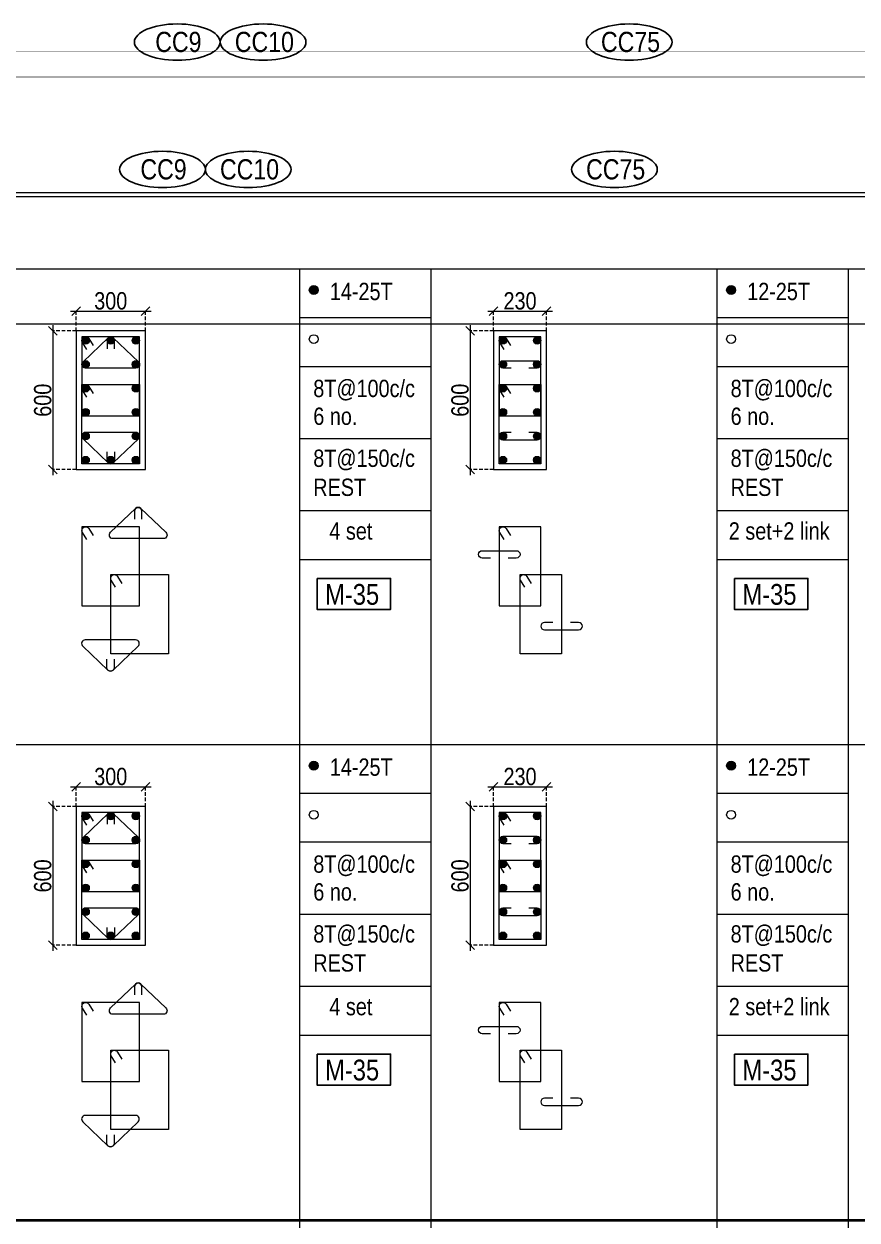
# Model space of a CAD drawing. Header units: millimetres. Extents: x 1112055 to 3390982, y -148532 to 766891.
# Drawn here: x 2549825 to 2564266, y 632943 to 653664 of the extents above; entities that cross this region are included whole.
import ezdxf
from ezdxf.enums import TextEntityAlignment as Align

# ---------------------------------------------------------------- set-up
doc = ezdxf.new("R2010")
doc.units = ezdxf.units.MM
doc.header["$PDMODE"] = 35
doc.header["$PDSIZE"] = -25
doc.linetypes.add('DASHED2', pattern=[0.375, 0.25, -0.125])
doc.linetypes.add('Hidden', pattern=[9.525, 6.35, -3.175])
for name, color, linetype, lineweight in [('B COL. SIZE DIM', 220, 'Continuous', 25), ('B COLSCH', 204, 'Continuous', 20), ('B COLUMN', 1, 'Hidden', 9), ('B STEEL', 34, 'Continuous', 15), ('B TITLE BLOCK', 250, 'Continuous', 0)]:
    doc.layers.add(name, color=color, linetype=linetype, lineweight=lineweight)
doc.layers.add('B TEXT', color=7, linetype='Continuous')
doc.styles.add('dim inside', font='romans.shx', dxfattribs={"width": 0.8, "height": 125})
doc.styles.add('SWINC', font='swissc.ttf')
doc.dimstyles.new('dim inside', dxfattribs={"dimtxt": 125, "dimasz": 100, "dimexe": 0, "dimexo": 0, "dimgap": 10, "dimtad": 0, "dimdec": 0, "dimzin": 0, "dimdsep": 46, "dimtxsty": 'dim inside', "dimblk": 'SMALL', "dimcen": 0.09, "dimadec": 0, "dimazin": 0, "dimtfac": 1, "dimtdec": 0, "dimtofl": 0, "dimtmove": 0, "dimatfit": 3, "dimfxl": 1, "dimtolj": 1, "dimtzin": 0, "dimarcsym": 2})

# ---------------------------------------------------------------- blocks, each defined once
blk = doc.blocks.new('_Oblique')
at = {"color": 0, "linetype": 'ByBlock', "lineweight": -2}
blk.add_line((-0.5, -0.5), (0.5, 0.5), dxfattribs=at)
blk = doc.blocks.new('*D5315')
at = {"layer": 'B COL. SIZE DIM', "color": 250, "lineweight": 9, "ltscale": 250, "transparency": 16777216}
blk.add_line((2550630, 640450), (2552030, 640450), dxfattribs=at)
at = {"layer": 'B COL. SIZE DIM', "color": 250, "linetype": 'DASHED2', "lineweight": 9, "ltscale": 250, "transparency": 16777216}
for p, q in [((2550730, 640105), (2550730, 640450)), ((2551930, 640105), (2551930, 640450))]:
    blk.add_line(p, q, dxfattribs=at)
at = {"layer": 'Defpoints', "color": 0, "lineweight": 40, "transparency": 16777216}
for p in [(2551930, 640450), (2550730, 640105), (2551930, 640105)]:
    blk.add_point(p, dxfattribs=at)
at = {"layer": 'B COL. SIZE DIM', "color": 250, "lineweight": 9, "transparency": 16777216, "xscale": 150, "yscale": 150, "zscale": 150, "rotation": 180}
blk.add_blockref('_Oblique', (2550730, 640450), dxfattribs=at)
at = {"layer": 'B COL. SIZE DIM', "color": 250, "lineweight": 9, "transparency": 16777216, "xscale": 150, "yscale": 150, "zscale": 150}
blk.add_blockref('_Oblique', (2551930, 640450), dxfattribs=at)
at = {"layer": 'B COL. SIZE DIM', "color": 6, "transparency": 16777216, "insert": (2551330, 640625), "char_height": 300, "attachment_point": 5, "style": 'SWINC'}
blk.add_mtext('\\A1;300', dxfattribs=at)
blk = doc.blocks.new('*D5316')
at = {"layer": 'B COL. SIZE DIM', "color": 250, "lineweight": 9, "ltscale": 250, "transparency": 16777216}
blk.add_line((2550327, 640205), (2550327, 637605), dxfattribs=at)
at = {"layer": 'B COL. SIZE DIM', "color": 250, "linetype": 'DASHED2', "lineweight": 9, "ltscale": 250, "transparency": 16777216}
for p, q in [((2550730, 640105), (2550327, 640105)), ((2550730, 637705), (2550327, 637705))]:
    blk.add_line(p, q, dxfattribs=at)
at = {"layer": 'Defpoints', "color": 0, "lineweight": 40, "transparency": 16777216}
for p in [(2550730, 640105), (2550327, 637705), (2550730, 637705)]:
    blk.add_point(p, dxfattribs=at)
at = {"layer": 'B COL. SIZE DIM', "color": 250, "lineweight": 9, "transparency": 16777216, "xscale": 150, "yscale": 150, "zscale": 150}
for p, rotation in [((2550327, 640105), 90), ((2550327, 637705), 270)]:
    blk.add_blockref('_Oblique', p, dxfattribs=dict(at, rotation=rotation))
at = {"layer": 'B COL. SIZE DIM', "color": 6, "transparency": 16777216, "insert": (2550152, 638905), "char_height": 300, "attachment_point": 5, "rotation": 90, "style": 'SWINC'}
blk.add_mtext('\\A1;600', dxfattribs=at)
blk = doc.blocks.new('*D5317')
at = {"layer": 'B COL. SIZE DIM', "color": 250, "lineweight": 9, "ltscale": 250, "transparency": 16777216}
blk.add_line((2550630, 648690), (2552030, 648690), dxfattribs=at)
at = {"layer": 'B COL. SIZE DIM', "color": 250, "linetype": 'DASHED2', "lineweight": 9, "ltscale": 250, "transparency": 16777216}
for p, q in [((2550730, 648345), (2550730, 648690)), ((2551930, 648345), (2551930, 648690))]:
    blk.add_line(p, q, dxfattribs=at)
at = {"layer": 'Defpoints', "color": 0, "lineweight": 40, "transparency": 16777216}
for p in [(2551930, 648690), (2550730, 648345), (2551930, 648345)]:
    blk.add_point(p, dxfattribs=at)
at = {"layer": 'B COL. SIZE DIM', "color": 250, "lineweight": 9, "transparency": 16777216, "xscale": 150, "yscale": 150, "zscale": 150, "rotation": 180}
blk.add_blockref('_Oblique', (2550730, 648690), dxfattribs=at)
at = {"layer": 'B COL. SIZE DIM', "color": 250, "lineweight": 9, "transparency": 16777216, "xscale": 150, "yscale": 150, "zscale": 150}
blk.add_blockref('_Oblique', (2551930, 648690), dxfattribs=at)
at = {"layer": 'B COL. SIZE DIM', "color": 6, "transparency": 16777216, "insert": (2551330, 648865), "char_height": 300, "attachment_point": 5, "style": 'SWINC'}
blk.add_mtext('\\A1;300', dxfattribs=at)
blk = doc.blocks.new('*D5318')
at = {"layer": 'B COL. SIZE DIM', "color": 250, "lineweight": 9, "ltscale": 250, "transparency": 16777216}
blk.add_line((2550327, 648445), (2550327, 645845), dxfattribs=at)
at = {"layer": 'B COL. SIZE DIM', "color": 250, "linetype": 'DASHED2', "lineweight": 9, "ltscale": 250, "transparency": 16777216}
for p, q in [((2550730, 648345), (2550327, 648345)), ((2550730, 645945), (2550327, 645945))]:
    blk.add_line(p, q, dxfattribs=at)
at = {"layer": 'Defpoints', "color": 0, "lineweight": 40, "transparency": 16777216}
for p in [(2550730, 648345), (2550327, 645945), (2550730, 645945)]:
    blk.add_point(p, dxfattribs=at)
at = {"layer": 'B COL. SIZE DIM', "color": 250, "lineweight": 9, "transparency": 16777216, "xscale": 150, "yscale": 150, "zscale": 150}
for p, rotation in [((2550327, 648345), 90), ((2550327, 645945), 270)]:
    blk.add_blockref('_Oblique', p, dxfattribs=dict(at, rotation=rotation))
at = {"layer": 'B COL. SIZE DIM', "color": 6, "transparency": 16777216, "insert": (2550152, 647145), "char_height": 300, "attachment_point": 5, "rotation": 90, "style": 'SWINC'}
blk.add_mtext('\\A1;600', dxfattribs=at)
blk = doc.blocks.new('*D5319')
at = {"layer": 'B COL. SIZE DIM', "color": 250, "lineweight": 9, "ltscale": 250, "transparency": 16777216}
blk.add_line((2557864, 640450), (2558984, 640450), dxfattribs=at)
at = {"layer": 'B COL. SIZE DIM', "color": 250, "linetype": 'DASHED2', "lineweight": 9, "ltscale": 250, "transparency": 16777216}
for p, q in [((2557964, 640105), (2557964, 640450)), ((2558884, 640105), (2558884, 640450))]:
    blk.add_line(p, q, dxfattribs=at)
at = {"layer": 'Defpoints', "color": 0, "lineweight": 40, "transparency": 16777216}
for p in [(2558884, 640450), (2557964, 640105), (2558884, 640105)]:
    blk.add_point(p, dxfattribs=at)
at = {"layer": 'B COL. SIZE DIM', "color": 250, "lineweight": 9, "transparency": 16777216, "xscale": 150, "yscale": 150, "zscale": 150, "rotation": 180}
blk.add_blockref('_Oblique', (2557964, 640450), dxfattribs=at)
at = {"layer": 'B COL. SIZE DIM', "color": 250, "lineweight": 9, "transparency": 16777216, "xscale": 150, "yscale": 150, "zscale": 150}
blk.add_blockref('_Oblique', (2558884, 640450), dxfattribs=at)
at = {"layer": 'B COL. SIZE DIM', "color": 6, "transparency": 16777216, "insert": (2558424, 640625), "char_height": 300, "attachment_point": 5, "style": 'SWINC'}
blk.add_mtext('\\A1;230', dxfattribs=at)
blk = doc.blocks.new('*D5320')
at = {"layer": 'B COL. SIZE DIM', "color": 250, "lineweight": 9, "ltscale": 250, "transparency": 16777216}
blk.add_line((2557560, 640205), (2557560, 637605), dxfattribs=at)
at = {"layer": 'B COL. SIZE DIM', "color": 250, "linetype": 'DASHED2', "lineweight": 9, "ltscale": 250, "transparency": 16777216}
for p, q in [((2557964, 640105), (2557560, 640105)), ((2557964, 637705), (2557560, 637705))]:
    blk.add_line(p, q, dxfattribs=at)
at = {"layer": 'Defpoints', "color": 0, "lineweight": 40, "transparency": 16777216}
for p in [(2557964, 640105), (2557560, 637705), (2557964, 637705)]:
    blk.add_point(p, dxfattribs=at)
at = {"layer": 'B COL. SIZE DIM', "color": 250, "lineweight": 9, "transparency": 16777216, "xscale": 150, "yscale": 150, "zscale": 150}
for p, rotation in [((2557560, 640105), 90), ((2557560, 637705), 270)]:
    blk.add_blockref('_Oblique', p, dxfattribs=dict(at, rotation=rotation))
at = {"layer": 'B COL. SIZE DIM', "color": 6, "transparency": 16777216, "insert": (2557385, 638905), "char_height": 300, "attachment_point": 5, "rotation": 90, "style": 'SWINC'}
blk.add_mtext('\\A1;600', dxfattribs=at)
blk = doc.blocks.new('*D5417')
at = {"layer": 'B COL. SIZE DIM', "color": 250, "lineweight": 9, "ltscale": 250, "transparency": 16777216}
blk.add_line((2557864, 648690), (2558984, 648690), dxfattribs=at)
at = {"layer": 'B COL. SIZE DIM', "color": 250, "linetype": 'DASHED2', "lineweight": 9, "ltscale": 250, "transparency": 16777216}
for p, q in [((2557964, 648345), (2557964, 648690)), ((2558884, 648345), (2558884, 648690))]:
    blk.add_line(p, q, dxfattribs=at)
at = {"layer": 'Defpoints', "color": 0, "lineweight": 40, "transparency": 16777216}
for p in [(2558884, 648690), (2557964, 648345), (2558884, 648345)]:
    blk.add_point(p, dxfattribs=at)
at = {"layer": 'B COL. SIZE DIM', "color": 250, "lineweight": 9, "transparency": 16777216, "xscale": 150, "yscale": 150, "zscale": 150, "rotation": 180}
blk.add_blockref('_Oblique', (2557964, 648690), dxfattribs=at)
at = {"layer": 'B COL. SIZE DIM', "color": 250, "lineweight": 9, "transparency": 16777216, "xscale": 150, "yscale": 150, "zscale": 150}
blk.add_blockref('_Oblique', (2558884, 648690), dxfattribs=at)
at = {"layer": 'B COL. SIZE DIM', "color": 6, "transparency": 16777216, "insert": (2558424, 648865), "char_height": 300, "attachment_point": 5, "style": 'SWINC'}
blk.add_mtext('\\A1;230', dxfattribs=at)
blk = doc.blocks.new('*D5418')
at = {"layer": 'B COL. SIZE DIM', "color": 250, "lineweight": 9, "ltscale": 250, "transparency": 16777216}
blk.add_line((2557560, 648445), (2557560, 645845), dxfattribs=at)
at = {"layer": 'B COL. SIZE DIM', "color": 250, "linetype": 'DASHED2', "lineweight": 9, "ltscale": 250, "transparency": 16777216}
for p, q in [((2557964, 648345), (2557560, 648345)), ((2557964, 645945), (2557560, 645945))]:
    blk.add_line(p, q, dxfattribs=at)
at = {"layer": 'Defpoints', "color": 0, "lineweight": 40, "transparency": 16777216}
for p in [(2557964, 648345), (2557560, 645945), (2557964, 645945)]:
    blk.add_point(p, dxfattribs=at)
at = {"layer": 'B COL. SIZE DIM', "color": 250, "lineweight": 9, "transparency": 16777216, "xscale": 150, "yscale": 150, "zscale": 150}
for p, rotation in [((2557560, 648345), 90), ((2557560, 645945), 270)]:
    blk.add_blockref('_Oblique', p, dxfattribs=dict(at, rotation=rotation))
at = {"layer": 'B COL. SIZE DIM', "color": 6, "transparency": 16777216, "insert": (2557385, 647145), "char_height": 300, "attachment_point": 5, "rotation": 90, "style": 'SWINC'}
blk.add_mtext('\\A1;600', dxfattribs=at)

msp = doc.modelspace()

# ---------------------------------------------------------------- hatches: boundary and pattern name
at = {"layer": 'B STEEL', "lineweight": 9, "ltscale": 0.5}
h = msp.add_hatch(color=34, dxfattribs=at)
edge = h.paths.add_edge_path()
edge.add_arc((2554848.8, 649053.9), 76.8, 0, 360)
h = msp.add_hatch(color=34, dxfattribs=at)
edge = h.paths.add_edge_path()
edge.add_arc((2562082.3, 649053.9), 76.8, 0, 360)
h = msp.add_hatch(color=34, dxfattribs=at)
edge = h.paths.add_edge_path()
edge.add_arc((2550894.4, 648180.7), 64, 0, 360)
h = msp.add_hatch(color=34, dxfattribs=at)
edge = h.paths.add_edge_path()
edge.add_arc((2551330.4, 648180.7), 64, 180, 540, ccw=False)
h = msp.add_hatch(color=34, dxfattribs=at)
edge = h.paths.add_edge_path()
edge.add_arc((2551766.4, 648180.7), 64, 180, 540, ccw=False)
h = msp.add_hatch(color=34, dxfattribs=at)
edge = h.paths.add_edge_path()
edge.add_arc((2558128, 648180.7), 64, 0, 360)
h = msp.add_hatch(color=34, dxfattribs=at)
edge = h.paths.add_edge_path()
edge.add_arc((2558719.9, 648180.7), 64, 180, 540, ccw=False)
h = msp.add_hatch(color=34, dxfattribs=at)
edge = h.paths.add_edge_path()
edge.add_arc((2550894.4, 647766.3), 64, 0, 360)
h = msp.add_hatch(color=3, dxfattribs=at)
edge = h.paths.add_edge_path()
edge.add_arc((2551766.4, 647766.3), 64, 180, 540, ccw=False)
h = msp.add_hatch(color=34, dxfattribs=at)
edge = h.paths.add_edge_path()
edge.add_arc((2558128, 647766.3), 64, 0, 360)
h = msp.add_hatch(color=3, dxfattribs=at)
edge = h.paths.add_edge_path()
edge.add_arc((2558719.9, 647766.3), 64, 180, 540, ccw=False)
at = {"layer": 'B STEEL'}
h = msp.add_hatch(color=34, dxfattribs=at)
edge = h.paths.add_edge_path()
edge.add_arc((2550894.4, 647351.9), 64, 0, 360)
h = msp.add_hatch(color=3, dxfattribs=at)
edge = h.paths.add_edge_path()
edge.add_arc((2551766.4, 647351.9), 64, 0, 360)
h = msp.add_hatch(color=34, dxfattribs=at)
edge = h.paths.add_edge_path()
edge.add_arc((2558128, 647351.9), 64, 0, 360)
h = msp.add_hatch(color=3, dxfattribs=at)
edge = h.paths.add_edge_path()
edge.add_arc((2558719.9, 647351.9), 64, 0, 360)
h = msp.add_hatch(color=34, dxfattribs=at)
edge = h.paths.add_edge_path()
edge.add_arc((2550894.4, 646937.5), 64, 0, 360)
h = msp.add_hatch(color=3, dxfattribs=at)
edge = h.paths.add_edge_path()
edge.add_arc((2551766.4, 646937.5), 64, 0, 360)
h = msp.add_hatch(color=34, dxfattribs=at)
edge = h.paths.add_edge_path()
edge.add_arc((2558128, 646937.5), 64, 0, 360)
h = msp.add_hatch(color=3, dxfattribs=at)
edge = h.paths.add_edge_path()
edge.add_arc((2558719.9, 646937.5), 64, 0, 360)
at = {"layer": 'B STEEL', "lineweight": 9, "ltscale": 0.5}
h = msp.add_hatch(color=34, dxfattribs=at)
edge = h.paths.add_edge_path()
edge.add_arc((2550894.4, 646523.2), 64, 0, 360)
h = msp.add_hatch(color=3, dxfattribs=at)
edge = h.paths.add_edge_path()
edge.add_arc((2551766.4, 646523.2), 64, 180, 540, ccw=False)
h = msp.add_hatch(color=34, dxfattribs=at)
edge = h.paths.add_edge_path()
edge.add_arc((2558128, 646523.2), 64, 0, 360)
h = msp.add_hatch(color=3, dxfattribs=at)
edge = h.paths.add_edge_path()
edge.add_arc((2558719.9, 646523.2), 64, 180, 540, ccw=False)
h = msp.add_hatch(color=34, dxfattribs=at)
edge = h.paths.add_edge_path()
edge.add_arc((2550894.4, 646108.8), 64, 0, 360, ccw=False)
h = msp.add_hatch(color=34, dxfattribs=at)
edge = h.paths.add_edge_path()
edge.add_arc((2551330.4, 646108.8), 64, -180, 180)
h = msp.add_hatch(color=34, dxfattribs=at)
edge = h.paths.add_edge_path()
edge.add_arc((2551766.4, 646108.8), 64, -180, 180)
h = msp.add_hatch(color=34, dxfattribs=at)
edge = h.paths.add_edge_path()
edge.add_arc((2558128, 646108.8), 64, 0, 360, ccw=False)
h = msp.add_hatch(color=34, dxfattribs=at)
edge = h.paths.add_edge_path()
edge.add_arc((2558719.9, 646108.8), 64, -180, 180)
h = msp.add_hatch(color=34, dxfattribs=at)
edge = h.paths.add_edge_path()
edge.add_arc((2554848.8, 640814.1), 76.8, 0, 360)
h = msp.add_hatch(color=34, dxfattribs=at)
edge = h.paths.add_edge_path()
edge.add_arc((2562082.3, 640814.1), 76.8, 0, 360)
h = msp.add_hatch(color=34, dxfattribs=at)
edge = h.paths.add_edge_path()
edge.add_arc((2550894.4, 639940.9), 64, 0, 360)
h = msp.add_hatch(color=34, dxfattribs=at)
edge = h.paths.add_edge_path()
edge.add_arc((2551330.4, 639940.9), 64, 180, 540, ccw=False)
h = msp.add_hatch(color=34, dxfattribs=at)
edge = h.paths.add_edge_path()
edge.add_arc((2551766.4, 639940.9), 64, 180, 540, ccw=False)
h = msp.add_hatch(color=34, dxfattribs=at)
edge = h.paths.add_edge_path()
edge.add_arc((2558128, 639940.9), 64, 0, 360)
h = msp.add_hatch(color=34, dxfattribs=at)
edge = h.paths.add_edge_path()
edge.add_arc((2558719.9, 639940.9), 64, 180, 540, ccw=False)
h = msp.add_hatch(color=34, dxfattribs=at)
edge = h.paths.add_edge_path()
edge.add_arc((2550894.4, 639526.5), 64, 0, 360)
h = msp.add_hatch(color=3, dxfattribs=at)
edge = h.paths.add_edge_path()
edge.add_arc((2551766.4, 639526.5), 64, 180, 540, ccw=False)
h = msp.add_hatch(color=34, dxfattribs=at)
edge = h.paths.add_edge_path()
edge.add_arc((2558128, 639526.5), 64, 0, 360)
h = msp.add_hatch(color=3, dxfattribs=at)
edge = h.paths.add_edge_path()
edge.add_arc((2558719.9, 639526.5), 64, 180, 540, ccw=False)
at = {"layer": 'B STEEL'}
h = msp.add_hatch(color=34, dxfattribs=at)
edge = h.paths.add_edge_path()
edge.add_arc((2550894.4, 639112.1), 64, 0, 360)
h = msp.add_hatch(color=3, dxfattribs=at)
edge = h.paths.add_edge_path()
edge.add_arc((2551766.4, 639112.1), 64, 0, 360)
h = msp.add_hatch(color=34, dxfattribs=at)
edge = h.paths.add_edge_path()
edge.add_arc((2558128, 639112.1), 64, 0, 360)
h = msp.add_hatch(color=3, dxfattribs=at)
edge = h.paths.add_edge_path()
edge.add_arc((2558719.9, 639112.1), 64, 0, 360)
h = msp.add_hatch(color=34, dxfattribs=at)
edge = h.paths.add_edge_path()
edge.add_arc((2550894.4, 638697.7), 64, 0, 360)
h = msp.add_hatch(color=3, dxfattribs=at)
edge = h.paths.add_edge_path()
edge.add_arc((2551766.4, 638697.7), 64, 0, 360)
h = msp.add_hatch(color=34, dxfattribs=at)
edge = h.paths.add_edge_path()
edge.add_arc((2558128, 638697.7), 64, 0, 360)
h = msp.add_hatch(color=3, dxfattribs=at)
edge = h.paths.add_edge_path()
edge.add_arc((2558719.9, 638697.7), 64, 0, 360)
at = {"layer": 'B STEEL', "lineweight": 9, "ltscale": 0.5}
h = msp.add_hatch(color=34, dxfattribs=at)
edge = h.paths.add_edge_path()
edge.add_arc((2550894.4, 638283.3), 64, 0, 360)
h = msp.add_hatch(color=3, dxfattribs=at)
edge = h.paths.add_edge_path()
edge.add_arc((2551766.4, 638283.3), 64, 180, 540, ccw=False)
h = msp.add_hatch(color=34, dxfattribs=at)
edge = h.paths.add_edge_path()
edge.add_arc((2558128, 638283.3), 64, 0, 360)
h = msp.add_hatch(color=3, dxfattribs=at)
edge = h.paths.add_edge_path()
edge.add_arc((2558719.9, 638283.3), 64, 180, 540, ccw=False)
h = msp.add_hatch(color=34, dxfattribs=at)
edge = h.paths.add_edge_path()
edge.add_arc((2550894.4, 637868.9), 64, 0, 360, ccw=False)
h = msp.add_hatch(color=34, dxfattribs=at)
edge = h.paths.add_edge_path()
edge.add_arc((2551330.4, 637868.9), 64, -180, 180)
h = msp.add_hatch(color=34, dxfattribs=at)
edge = h.paths.add_edge_path()
edge.add_arc((2551766.4, 637868.9), 64, -180, 180)
h = msp.add_hatch(color=34, dxfattribs=at)
edge = h.paths.add_edge_path()
edge.add_arc((2558128, 637868.9), 64, 0, 360, ccw=False)
h = msp.add_hatch(color=34, dxfattribs=at)
edge = h.paths.add_edge_path()
edge.add_arc((2558719.9, 637868.9), 64, -180, 180)

# ---------------------------------------------------------------- linework, layer by layer
at = {"color": 1, "lineweight": 40}
msp.add_line((2487307.1, 632942.5), (2815548.4, 632942.5), dxfattribs=at)
at = {"layer": 'B COLSCH', "color": 250, "lineweight": 0}
for p, q in [((2487307.1, 650677.2), (2667535.6, 650677.2)), ((2487371.1, 650741.2), (2667535.6, 650741.2)), ((2487307.1, 649422.2), (2667535.6, 649422.2)), ((2554602.5, 649422.2), (2554602.5, 583503.5)), ((2556876.9, 649422.2), (2556876.9, 574628.3)), ((2561836.1, 649422.2), (2561836.1, 583503.5)), ((2564110.4, 649422.2), (2564110.4, 574628.3)), ((2487049.9, 648470.9), (2667278.4, 648470.9)), ((2554602.5, 648577.2), (2556876.9, 648577.2)), ((2561836.1, 648577.2), (2564110.4, 648577.2)), ((2554602.5, 647732.2), (2556876.9, 647732.2)), ((2561836.1, 647732.2), (2564110.4, 647732.2)), ((2554602.5, 646482.5), (2556876.9, 646482.5)), ((2561836.1, 646482.5), (2564110.4, 646482.5)), ((2554602.5, 645232.7), (2556876.9, 645232.7)), ((2561836.1, 645232.7), (2564110.4, 645232.7)), ((2554602.5, 644387.7), (2556876.9, 644387.7)), ((2561836.1, 644387.7), (2564110.4, 644387.7)), ((2487307.1, 641182.4), (2667535.6, 641182.4)), ((2554602.5, 640337.4), (2556876.9, 640337.4)), ((2561836.1, 640337.4), (2564110.4, 640337.4)), ((2554602.5, 639492.4), (2556876.9, 639492.4)), ((2561836.1, 639492.4), (2564110.4, 639492.4)), ((2554602.5, 638242.6), (2556876.9, 638242.6)), ((2561836.1, 638242.6), (2564110.4, 638242.6)), ((2554602.5, 636992.8), (2556876.9, 636992.8)), ((2561836.1, 636992.8), (2564110.4, 636992.8)), ((2554602.5, 636147.8), (2556876.9, 636147.8)), ((2561836.1, 636147.8), (2564110.4, 636147.8)), ((2487307.1, 632942.5), (2667535.6, 632942.5))]:
    msp.add_line(p, q, dxfattribs=at)
at = {"layer": 'B COLUMN', "color": 1, "linetype": 'ByBlock', "lineweight": 20}
for points in [[(2550730.4, 645944.7), (2551930.4, 645944.7), (2551930.4, 648344.7), (2550730.4, 648344.7)], [(2557964, 645944.7), (2558884, 645944.7), (2558884, 648344.7), (2557964, 648344.7)], [(2550730.4, 637704.9), (2551930.4, 637704.9), (2551930.4, 640104.9), (2550730.4, 640104.9)], [(2557964, 637704.9), (2558884, 637704.9), (2558884, 640104.9), (2557964, 640104.9)]]:
    msp.add_lwpolyline(points, close=True, dxfattribs=at)
at = {"layer": 'B STEEL', "color": 34, "lineweight": 9, "ltscale": 0.5}
for points in [[(2550830.4, 646873.5), (2551830.4, 646873.5), (2551830.4, 648244.7), (2550830.4, 648244.7)], [(2558064, 646873.5), (2558784, 646873.5), (2558784, 648244.7), (2558064, 648244.7)], [(2550830.4, 647416), (2551830.4, 647416), (2551830.4, 646044.7), (2550830.4, 646044.7)], [(2558064, 647416), (2558784, 647416), (2558784, 646044.7), (2558064, 646044.7)], [(2550830.4, 643581.8), (2551830.4, 643581.8), (2551830.4, 644953), (2550830.4, 644953)], [(2558064, 643581.8), (2558784, 643581.8), (2558784, 644953), (2558064, 644953)], [(2551330.4, 644124.2), (2552330.4, 644124.2), (2552330.4, 642753), (2551330.4, 642753)], [(2558424, 644124.2), (2559144, 644124.2), (2559144, 642753), (2558424, 642753)], [(2550830.4, 638633.7), (2551830.4, 638633.7), (2551830.4, 640004.9), (2550830.4, 640004.9)], [(2558064, 638633.7), (2558784, 638633.7), (2558784, 640004.9), (2558064, 640004.9)], [(2550830.4, 639176.1), (2551830.4, 639176.1), (2551830.4, 637804.9), (2550830.4, 637804.9)], [(2558064, 639176.1), (2558784, 639176.1), (2558784, 637804.9), (2558064, 637804.9)], [(2550830.4, 635341.9), (2551830.4, 635341.9), (2551830.4, 636713.1), (2550830.4, 636713.1)], [(2558064, 635341.9), (2558784, 635341.9), (2558784, 636713.1), (2558064, 636713.1)], [(2551330.4, 635884.4), (2552330.4, 635884.4), (2552330.4, 634513.1), (2551330.4, 634513.1)], [(2558424, 635884.4), (2559144, 635884.4), (2559144, 634513.1), (2558424, 634513.1)]]:
    msp.add_lwpolyline(points, close=True, dxfattribs=at)
for points in [[(2550914.7, 648025.7), (2550839.9, 648147.2, -1), (2550949, 648214.3), (2551023.7, 648092.8)], [(2551394.4, 648038.1), (2551394.4, 648180.7, 1), (2551266.4, 648180.7), (2551266.4, 648038.1)], [(2558148.2, 648025.7), (2558073.5, 648147.2, -1), (2558182.5, 648214.3), (2558257.3, 648092.8)], [(2558270.6, 647702.3), (2558128, 647702.3, -1), (2558128, 647830.3), (2558719.9, 647830.3, -1), (2558719.9, 647702.3), (2558577.3, 647702.3)], [(2550914.7, 647196.9), (2550839.9, 647318.4, -1), (2550949, 647385.5), (2551023.7, 647264)], [(2558148.2, 647196.9), (2558073.5, 647318.4, -1), (2558182.5, 647385.5), (2558257.3, 647264)], [(2558270.6, 646587.2), (2558128, 646587.2, 1), (2558128, 646459.1), (2558719.9, 646459.1, 1), (2558719.9, 646587.2), (2558577.3, 646587.2)], [(2551394.4, 646251.4), (2551394.4, 646108.8, -1), (2551266.4, 646108.8), (2551266.4, 646251.4)], [(2551870.1, 645082.9), (2551870.1, 645225.5, 1), (2551742, 645225.5), (2551742, 645082.9)], [(2550914.7, 644733.9), (2550839.9, 644855.4, -1), (2550949, 644922.5), (2551023.7, 644801)], [(2558148.2, 644733.9), (2558073.5, 644855.4, -1), (2558182.5, 644922.5), (2558257.3, 644801)], [(2557910.6, 644410.6), (2557768, 644410.6, -1), (2557768, 644538.6), (2558359.9, 644538.6, -1), (2558359.9, 644410.6), (2558217.3, 644410.6)], [(2551414.7, 643905.1), (2551339.9, 644026.6, -1), (2551449, 644093.7), (2551523.7, 643972.3)], [(2558508.2, 643905.1), (2558433.5, 644026.6, -1), (2558542.5, 644093.7), (2558617.3, 643972.3)], [(2558990.6, 643295.4), (2558848, 643295.4, 1), (2558848, 643167.4), (2559439.9, 643167.4, 1), (2559439.9, 643295.4), (2559297.3, 643295.4)], [(2551389.2, 642658.3), (2551389.2, 642515.6, -1), (2551261.2, 642515.6), (2551261.2, 642658.3)], [(2550914.7, 639785.8), (2550839.9, 639907.3, -1), (2550949, 639974.4), (2551023.7, 639853)], [(2551394.4, 639798.2), (2551394.4, 639940.9, 1), (2551266.4, 639940.9), (2551266.4, 639798.2)], [(2558148.2, 639785.8), (2558073.5, 639907.3, -1), (2558182.5, 639974.4), (2558257.3, 639853)], [(2558270.6, 639462.5), (2558128, 639462.5, -1), (2558128, 639590.5), (2558719.9, 639590.5, -1), (2558719.9, 639462.5), (2558577.3, 639462.5)], [(2550914.7, 638957.1), (2550839.9, 639078.5, -1), (2550949, 639145.6), (2551023.7, 639024.2)], [(2558148.2, 638957.1), (2558073.5, 639078.5, -1), (2558182.5, 639145.6), (2558257.3, 639024.2)], [(2558270.6, 638347.3), (2558128, 638347.3, 1), (2558128, 638219.3), (2558719.9, 638219.3, 1), (2558719.9, 638347.3), (2558577.3, 638347.3)], [(2551394.4, 638011.6), (2551394.4, 637868.9, -1), (2551266.4, 637868.9), (2551266.4, 638011.6)], [(2551870.1, 636843), (2551870.1, 636985.7, 1), (2551742, 636985.7), (2551742, 636843)], [(2550914.7, 636494.1), (2550839.9, 636615.6, -1), (2550949, 636682.7), (2551023.7, 636561.2)], [(2558148.2, 636494.1), (2558073.5, 636615.6, -1), (2558182.5, 636682.7), (2558257.3, 636561.2)], [(2557910.6, 636170.7), (2557768, 636170.7, -1), (2557768, 636298.8), (2558359.9, 636298.8, -1), (2558359.9, 636170.7), (2558217.3, 636170.7)], [(2551414.7, 635665.3), (2551339.9, 635786.8, -1), (2551449, 635853.9), (2551523.7, 635732.4)], [(2558508.2, 635665.3), (2558433.5, 635786.8, -1), (2558542.5, 635853.9), (2558617.3, 635732.4)], [(2558990.6, 635055.6), (2558848, 635055.6, 1), (2558848, 634927.5), (2559439.9, 634927.5, 1), (2559439.9, 635055.6), (2559297.3, 635055.6)], [(2551389.2, 634418.4), (2551389.2, 634275.8, -1), (2551261.2, 634275.8), (2551261.2, 634418.4)]]:
    msp.add_lwpolyline(points, format="xyb", dxfattribs=at)
for points in [[(2550850.3, 647812.7), (2551286.3, 648227.1, -0.3994224), (2551374.5, 648227.1), (2551810.5, 647812.7, -0.6773962), (2551766.4, 647702.3), (2550894.4, 647702.3, -0.6773962)], [(2550850.3, 646476.7), (2551286.3, 646062.4, 0.3994224), (2551374.5, 646062.4), (2551810.5, 646476.7, 0.6773962), (2551766.4, 646587.2), (2550894.4, 646587.2, 0.6773962)], [(2551326, 644857.5), (2551761.9, 645271.9, -0.3994224), (2551850.2, 645271.9), (2552286.1, 644857.5, -0.6773962), (2552242, 644747.1), (2551370.1, 644747.1, -0.6773962)], [(2550845.1, 642883.6), (2551281.1, 642469.2, 0.3994224), (2551369.3, 642469.2), (2551805.3, 642883.6, 0.6773962), (2551761.2, 642994), (2550889.2, 642994, 0.6773962)], [(2550850.3, 639572.9), (2551286.3, 639987.3, -0.3994224), (2551374.5, 639987.3), (2551810.5, 639572.9, -0.6773962), (2551766.4, 639462.5), (2550894.4, 639462.5, -0.6773962)], [(2550850.3, 638236.9), (2551286.3, 637822.5, 0.3994224), (2551374.5, 637822.5), (2551810.5, 638236.9, 0.6773962), (2551766.4, 638347.3), (2550894.4, 638347.3, 0.6773962)], [(2551326, 636617.7), (2551761.9, 637032.1, -0.3994224), (2551850.2, 637032.1), (2552286.1, 636617.7, -0.6773962), (2552242, 636507.2), (2551370.1, 636507.2, -0.6773962)], [(2550845.1, 634643.8), (2551281.1, 634229.4, 0.3994224), (2551369.3, 634229.4), (2551805.3, 634643.8, 0.6773962), (2551761.2, 634754.2), (2550889.2, 634754.2, 0.6773962)]]:
    msp.add_lwpolyline(points, format="xyb", close=True, dxfattribs=at)
for centre, radius in [((2554848.8, 649053.9), 76.8), ((2562082.3, 649053.9), 76.8), ((2550894.4, 648180.7), 64), ((2551330.4, 648180.7), 64), ((2551766.4, 648180.7), 64), ((2554848.8, 648203.6), 76.8), ((2558128, 648180.7), 64), ((2558719.9, 648180.7), 64), ((2562082.3, 648203.6), 76.8), ((2550894.4, 647766.3), 64), ((2558128, 647766.3), 64), ((2550894.4, 647351.9), 64), ((2558128, 647351.9), 64), ((2550894.4, 646937.5), 64), ((2558128, 646937.5), 64), ((2550894.4, 646523.2), 64), ((2558128, 646523.2), 64), ((2550894.4, 646108.8), 64), ((2551330.4, 646108.8), 64), ((2551766.4, 646108.8), 64), ((2558128, 646108.8), 64), ((2558719.9, 646108.8), 64), ((2554848.8, 640814.1), 76.8), ((2562082.3, 640814.1), 76.8), ((2550894.4, 639940.9), 64), ((2551330.4, 639940.9), 64), ((2551766.4, 639940.9), 64), ((2554848.8, 639963.8), 76.8), ((2558128, 639940.9), 64), ((2558719.9, 639940.9), 64), ((2562082.3, 639963.8), 76.8), ((2550894.4, 639526.5), 64), ((2558128, 639526.5), 64), ((2550894.4, 639112.1), 64), ((2558128, 639112.1), 64), ((2550894.4, 638697.7), 64), ((2558128, 638697.7), 64), ((2550894.4, 638283.3), 64), ((2558128, 638283.3), 64), ((2550894.4, 637868.9), 64), ((2551330.4, 637868.9), 64), ((2551766.4, 637868.9), 64), ((2558128, 637868.9), 64), ((2558719.9, 637868.9), 64)]:
    msp.add_circle(centre, radius, dxfattribs=at)
at = {"layer": 'B STEEL', "color": 3, "lineweight": 9, "ltscale": 0.5}
for centre in [(2551766.4, 647766.3), (2558719.9, 647766.3), (2551766.4, 647351.9), (2558719.9, 647351.9), (2551766.4, 646937.5), (2558719.9, 646937.5), (2551766.4, 646523.2), (2558719.9, 646523.2), (2551766.4, 639526.5), (2558719.9, 639526.5), (2551766.4, 639112.1), (2558719.9, 639112.1), (2551766.4, 638697.7), (2558719.9, 638697.7), (2551766.4, 638283.3), (2558719.9, 638283.3)]:
    msp.add_circle(centre, 64, dxfattribs=at)
at = {"layer": 'B TEXT', "color": 1}
for points in [[(2554906.2, 644058.6), (2556180.8, 644058.6), (2556180.8, 643520.7), (2554906.2, 643520.7)], [(2562139.7, 644058.6), (2563414.3, 644058.6), (2563414.3, 643520.7), (2562139.7, 643520.7)], [(2554906.2, 635818.8), (2556180.8, 635818.8), (2556180.8, 635280.8), (2554906.2, 635280.8)], [(2562139.7, 635818.8), (2563414.3, 635818.8), (2563414.3, 635280.8), (2562139.7, 635280.8)]]:
    msp.add_lwpolyline(points, close=True, dxfattribs=at)
at = {"layer": 'B TEXT', "color": 250}
for centre in [(2552483.6, 653348.9), (2553970.5, 653348.9), (2560316.7, 653348.9), (2552226.4, 651142.6), (2553713.3, 651142.6), (2560059.5, 651142.6)]:
    msp.add_ellipse(centre, major_axis=(743.4, 0), ratio=0.4237999, dxfattribs=at)
at = {"layer": 'B TITLE BLOCK', "color": 1, "const_width": 10.1}
msp.add_lwpolyline([(2486193.4, 653192.3), (2486193.4, 555757.1), (2681828, 555757.1), (2681828, 653192.3)], close=True, dxfattribs=at)
at = {"layer": 'B TITLE BLOCK', "color": 250, "lineweight": 0, "const_width": 10.1}
msp.add_lwpolyline([(2486641.8, 652743.9), (2486641.8, 556205.5), (2681379.5, 556205.5), (2681379.5, 652743.9)], close=True, dxfattribs=at)

# ---------------------------------------------------------------- texts
at = {"layer": 'B TEXT', "color": 3, "style": 'SWINC'}
for s, p in [('CC9', (2552101.5, 653176.8)), ('CC10', (2553480.5, 653176.8)), ('CC9', (2551844.3, 650970.5)), ('CC10', (2553223.2, 650970.5))]:
    msp.add_text(s, height=350, dxfattribs=at).set_placement(p)
at = {"layer": 'B TEXT', "color": 6, "style": 'SWINC'}
for p in [(2559826.7, 653176.8), (2559569.5, 650970.5)]:
    msp.add_text('CC75', height=350, dxfattribs=at).set_placement(p)
at = {"layer": 'B TEXT', "style": 'SWINC'}
for s, p in [('14-25T', (2555127.3, 648879.3)), ('12-25T', (2562360.8, 648879.3)), ('8T@100c/c', (2554840.4, 647199.5)), ('8T@100c/c', (2562073.9, 647199.5)), ('6 no.', (2554840.4, 646717.7)), ('6 no.', (2562073.9, 646717.7)), ('8T@150c/c', (2554840.4, 645989.6)), ('8T@150c/c', (2562073.9, 645989.6)), ('REST', (2554840.4, 645487.2)), ('REST', (2562073.9, 645487.2)), ('4 set', (2555119, 644730.2)), ('2 set+2 link', (2562042.3, 644730.2)), ('14-25T', (2555127.3, 640639.5)), ('12-25T', (2562360.8, 640639.5)), ('8T@100c/c', (2554840.4, 638959.7)), ('8T@100c/c', (2562073.9, 638959.7)), ('6 no.', (2554840.4, 638477.9)), ('6 no.', (2562073.9, 638477.9)), ('8T@150c/c', (2554840.4, 637749.8)), ('8T@150c/c', (2562073.9, 637749.8)), ('REST', (2554840.4, 637247.4)), ('REST', (2562073.9, 637247.4)), ('4 set', (2555119, 636490.3)), ('2 set+2 link', (2562042.3, 636490.3))]:
    msp.add_text(s, height=300, dxfattribs=at).set_placement(p)
at = {"layer": 'B TEXT', "color": 1, "style": 'SWINC'}
for p in [(2555043.5, 643494.1), (2562277.1, 643494.1), (2555043.5, 635254.3), (2562277.1, 635254.3)]:
    msp.add_text('M-35', height=360, dxfattribs=at).set_placement(p, align=Align.BOTTOM_LEFT)

# ---------------------------------------------------------------- dimensions: what is measured, and where the dimension line sits
at = {"layer": 'B COL. SIZE DIM', "color": 250, "ltscale": 250}
for base, p1, p2, picture, middle in [((2551930.4, 648689.7), (2550730.4, 648344.7), (2551930.4, 648344.7), '*D5317', (2551330.4, 648864.7)), ((2558884, 648689.7), (2557964, 648344.7), (2558884, 648344.7), '*D5417', (2558424, 648864.7)), ((2551930.4, 640449.8), (2550730.4, 640104.9), (2551930.4, 640104.9), '*D5315', (2551330.4, 640624.8)), ((2558884, 640449.8), (2557964, 640104.9), (2558884, 640104.9), '*D5319', (2558424, 640624.8))]:
    dim = msp.add_linear_dim(base=base, p1=p1, p2=p2, dimstyle='dim inside', override={"dimtxt": 300, "dimasz": 150, "dimgap": 25, "dimtad": 3, "dimlfac": 0.25, "dimtxsty": 'SWINC', "dimblk1": 'Oblique', "dimblk2": 'Oblique', "dimsah": 1, "dimdle": 100, "dimclrd": 250, "dimclre": 250, "dimclrt": 6, "dimfxl": 1000, "dimlwd": 9, "dimlwe": 9}, dxfattribs=at)
    dim.commit()
    dim.dimension.update_dxf_attribs({"geometry": picture, "text_midpoint": middle})
for base, p1, p2, picture, middle in [((2550326.5, 645944.7), (2550730.4, 648344.7), (2550730.4, 645944.7), '*D5318', (2550151.5, 647144.7)), ((2557560.1, 645944.7), (2557964, 648344.7), (2557964, 645944.7), '*D5418', (2557385.1, 647144.7)), ((2550326.5, 637704.9), (2550730.4, 640104.9), (2550730.4, 637704.9), '*D5316', (2550151.5, 638904.9)), ((2557560.1, 637704.9), (2557964, 640104.9), (2557964, 637704.9), '*D5320', (2557385.1, 638904.9))]:
    dim = msp.add_linear_dim(base=base, p1=p1, p2=p2, angle=90, dimstyle='dim inside', override={"dimtxt": 300, "dimasz": 150, "dimgap": 25, "dimtad": 3, "dimlfac": 0.25, "dimtxsty": 'SWINC', "dimblk1": 'Oblique', "dimblk2": 'Oblique', "dimsah": 1, "dimdle": 100, "dimclrd": 250, "dimclre": 250, "dimclrt": 6, "dimfxl": 1000, "dimlwd": 9, "dimlwe": 9}, dxfattribs=at)
    dim.commit()
    dim.dimension.update_dxf_attribs({"geometry": picture, "text_midpoint": middle})

doc.saveas('drawing.dxf')
